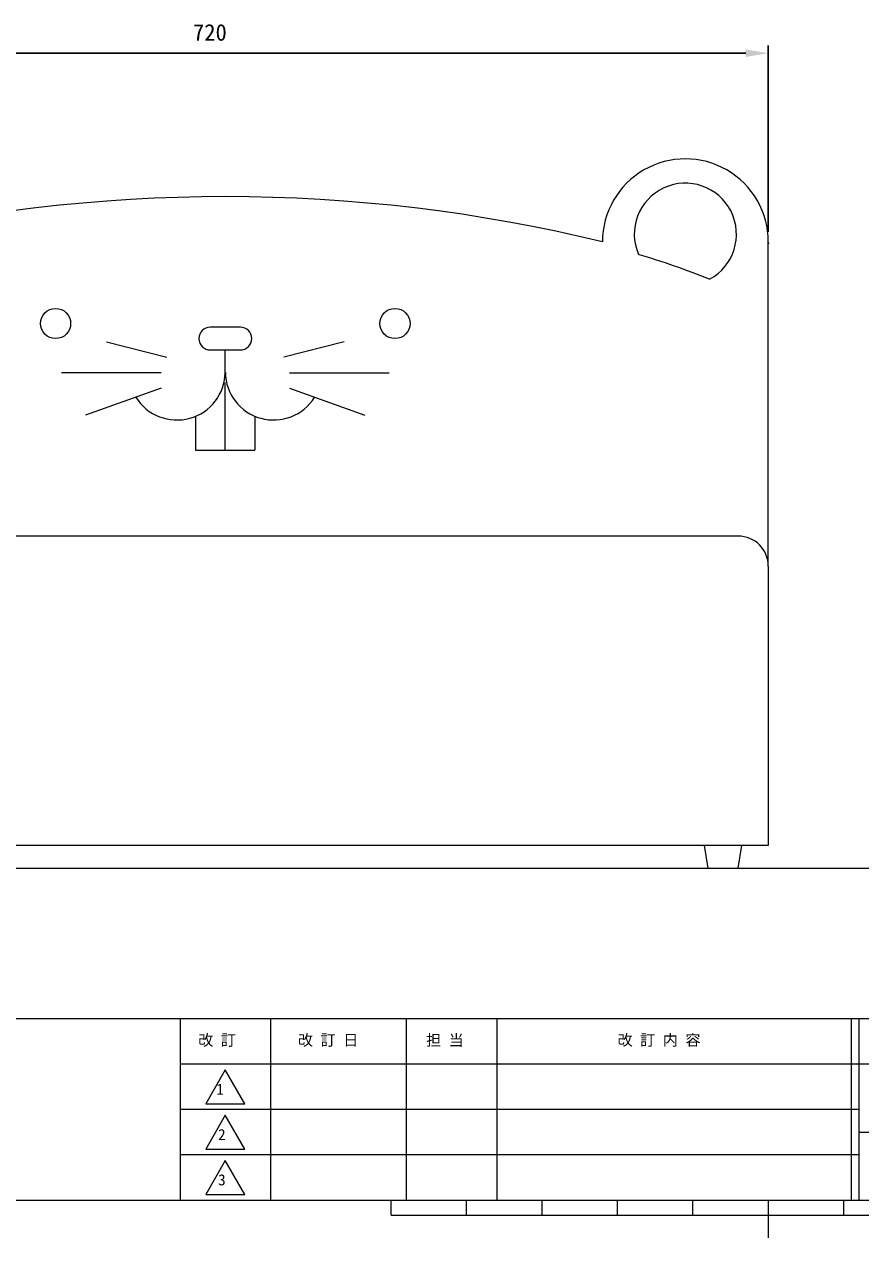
# Model space of a CAD drawing. Units: millimetres, scale not verified. Extents: x -203 to 203, y -143 to 143.
# Drawn here: x -98.7 to 12.3, y -143 to 17.8 of the extents above; entities that cross this region are included whole.
import ezdxf
from ezdxf.enums import TextEntityAlignment as Align

# ---------------------------------------------------------------- set-up
doc = ezdxf.new("R2010")
doc.units = ezdxf.units.MM
doc.header["$LTSCALE"] = 0.5
doc.header["$PDMODE"] = 32
doc.header["$PDSIZE"] = 0.1
for name, color, linetype, lineweight in [('0-1_DIMENSION_LINES$02_DIMENSI', 7, 'Continuous', 25), ('0-3_図面_FORMAT$03_TEXT', 7, 'Continuous', 18), ('0-6_図面_FORMAT$01_WAKU$OUT_LINE', 6, 'Continuous', 18), ('0-7_図面_FORMAT$01_WAKU$SUB_LINE', 7, 'Continuous', 18), ('0-8_DIMENSION_LINES$03_LINES', 7, 'Continuous', 18)]:
    doc.layers.add(name, color=color, linetype=linetype, lineweight=lineweight)
doc.layers.add('0-2_DEFPOINTS', color=7, linetype='Continuous')
doc.styles.add('ＭＳ ゴシック', font='')
doc.styles.get('ＭＳ ゴシック').set_extended_font_data('MS Gothic')

# ---------------------------------------------------------------- blocks, each defined once
blk = doc.blocks.new('D4')
at = {"layer": '0-1_DIMENSION_LINES$02_DIMENSI'}
for p, q in [((432, 920.66), (432, 970)), ((720, 920.66), (720, 970)), ((714, 968), (438, 968))]:
    blk.add_line(p, q, dxfattribs=at)
for points in [[(438, 969), (438, 967), (432, 968)], [(714, 967), (714, 969), (720, 968)]]:
    blk.add_solid(points, dxfattribs=at)
at = {"layer": '0-2_DEFPOINTS'}
for p in [(432, 968), (432, 917.66), (720, 917.66)]:
    blk.add_point(p, dxfattribs=at)
at = {"layer": '0-1_DIMENSION_LINES$02_DIMENSI', "style": 'ＭＳ ゴシック'}
blk.add_text('720', height=4.399, dxfattribs=at).set_placement((567.429, 970), align=Align.BOTTOM_LEFT)

msp = doc.modelspace()

# ---------------------------------------------------------------- linework, layer by layer
at = {"layer": '0-3_図面_FORMAT$03_TEXT'}
for p, q in [((-72, -120.75), (-74.5981, -125.25)), ((-69.4019, -125.25), (-72, -120.75)), ((-74.5981, -125.25), (-69.4019, -125.25)), ((-72, -126.75), (-74.5981, -131.25)), ((-69.4019, -131.25), (-72, -126.75)), ((-74.5981, -131.25), (-69.4019, -131.25)), ((-72, -132.75), (-74.5981, -137.25)), ((-69.4019, -137.25), (-72, -132.75)), ((-74.5981, -137.25), (-69.4019, -137.25))]:
    msp.add_line(p, q, dxfattribs=at)
at = {"layer": '0-6_図面_FORMAT$01_WAKU$OUT_LINE'}
for p, q in [((198, -114), (-198, -114)), ((-78, -114), (-78, -138)), ((11, -114), (11, -138)), ((12, -114), (12, -138)), ((198, -120), (-78, -120)), ((-198, -138), (198, -138)), ((-50, -140), (-50, -138)), ((-40, -140), (-40, -138)), ((-30, -140), (-30, -138)), ((-20, -140), (-20, -138)), ((-10, -140), (-10, -138)), ((0, -138), (0, -143)), ((10, -140), (10, -138)), ((-50, -140), (50, -140))]:
    msp.add_line(p, q, dxfattribs=at)
at = {"layer": '0-7_図面_FORMAT$01_WAKU$SUB_LINE'}
for p, q in [((-66, -114), (-66, -138)), ((-48, -114), (-48, -138)), ((-36, -114), (-36, -138)), ((12, -126), (-78, -126)), ((12, -129), (144, -129)), ((12, -132), (-78, -132))]:
    msp.add_line(p, q, dxfattribs=at)
at = {"layer": '0-8_DIMENSION_LINES$03_LINES'}
for p, q in [((0, -54.0162), (0, -10.9961)), ((-70, -22.3262), (-74, -22.3262)), ((-87.7707, -24.2714), (-79.7707, -26.2714)), ((-74, -25.3262), (-70, -25.3262)), ((-72, -28.3098), (-72, -25.3262)), ((-56.2293, -24.2714), (-64.2293, -26.2714)), ((-80.5187, -28.3753), (-93.7187, -28.3753)), ((-63.4813, -28.3753), (-50.2813, -28.3753)), ((-80.5187, -30.3753), (-90.5187, -33.9753)), ((-72, -38.6262), (-72, -29.6262)), ((-63.4813, -30.3753), (-53.4813, -33.9753)), ((-68.0667, -34.1175), (-68.0667, -38.6262)), ((-4, -50), (-140, -50)), ((-182, -94), (178, -94))]:
    msp.add_line(p, q, dxfattribs=at)
for points in [[(-75.9333, -34.1175), (-75.9333, -38.6262), (-68.0667, -38.6262)], [(0, -54), (0, -91), (-144, -91), (-144, -54)]]:
    msp.add_lwpolyline(points, dxfattribs=at)
msp.add_lwpolyline([(-8, -94), (-4, -94), (-3.5, -91), (-8.5, -91)], close=True, dxfattribs=at)
for centre in [(-94.5, -21.8262), (-49.5, -21.8262)]:
    msp.add_circle(centre, 2, dxfattribs=at)
for centre, radius, start, end in [((-10.9961, -10.9961), 10.9961, 0, 180.00493), ((-10.9961, -9.9961), 6.7699, 298.34327, 203.31088), ((-72, -217.0146), 212, 76.35616, 103.64276), ((-48.0989, -116.703), 108.516, 68.19008, 73.46407), ((-74, -23.8262), 1.5, 90, 270), ((-70, -23.8262), 1.5, 270, 90), ((-78.4138, -28.2124), 6.4049, 211.98366, 359.12806), ((-65.5862, -28.2124), 6.4049, 180.87194, 328.01634), ((-4, -54), 4, 0, 90)]:
    msp.add_arc(centre, radius, start, end, dxfattribs=at)

# ---------------------------------------------------------------- block references
at = {"layer": '0-1_DIMENSION_LINES$02_DIMENSI', "xscale": 0.5, "yscale": 0.5}
msp.add_blockref('D4', (-360, -470), dxfattribs=at)

# ---------------------------------------------------------------- texts
at = {"layer": '0-3_図面_FORMAT$03_TEXT', "style": 'ＭＳ ゴシック'}
for s, p in [('改 訂', (-75.5838, -117.9799)), ('改 訂 日', (-62.3608, -117.9799)), ('担 当', (-45.3714, -117.9799)), ('改 訂 内 容', (-19.9835, -117.964)), ('1', (-73.1918, -124.4965)), ('2', (-72.9498, -130.4965)), ('3', (-72.9398, -136.4965))]:
    msp.add_text(s, height=1.466, dxfattribs=at).set_placement(p, align=Align.BOTTOM_LEFT)

doc.saveas('drawing.dxf')
